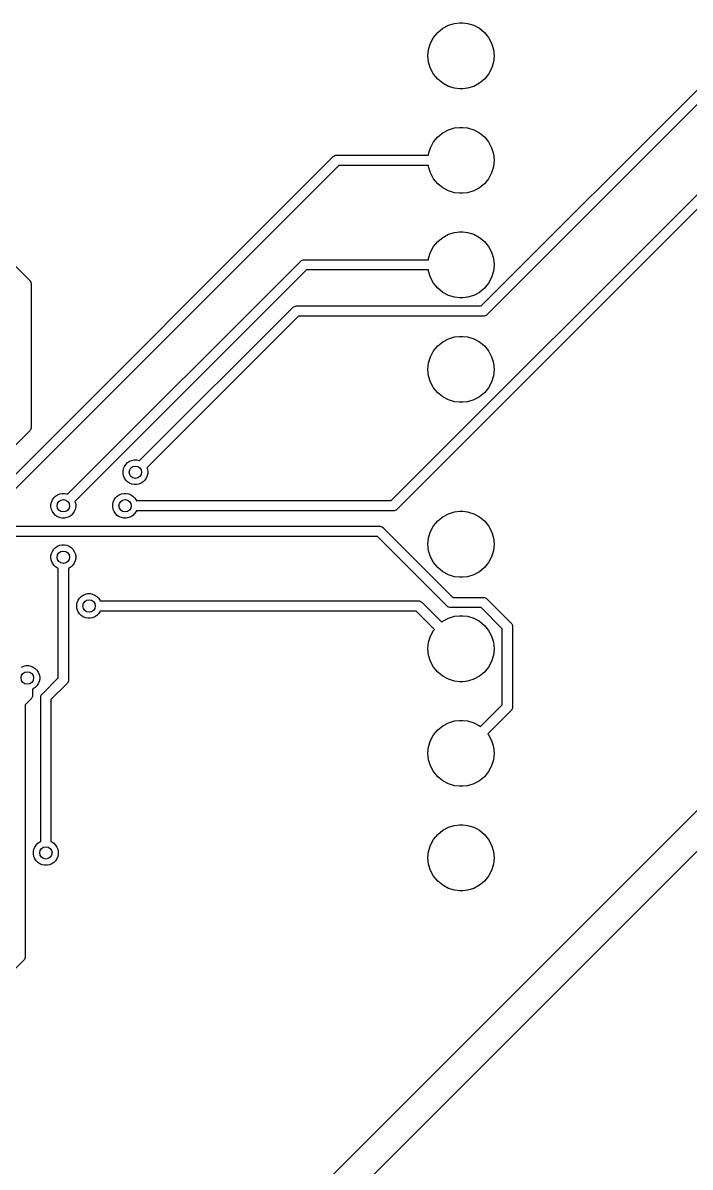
# Model space of a CAD drawing. Extents: x 0.8 to 4.31, y -4.31 to -0.81.
# Drawn here: x 2.924 to 3.562, y -3.135 to -2.041 of the extents above; entities that cross this region are included whole.
import ezdxf

# ---------------------------------------------------------------- set-up
doc = ezdxf.new("R2010")
doc.units = 0
doc.header["$MEASUREMENT"] = 0
doc.layers.add('BLACK', color=7, linetype='CONTINUOUS')

msp = doc.modelspace()

# ---------------------------------------------------------------- linework, layer by layer
at = {"layer": 'BLACK', "linetype": 'CONTINUOUS'}
for p, q in [((3.32072, -2.04967), (3.32551, -2.04573)), ((3.32551, -2.04573), (3.33098, -2.04281)), ((3.33098, -2.04281), (3.33692, -2.04101)), ((3.33692, -2.04101), (3.34155, -2.04055)), ((3.34155, -2.04055), (3.34464, -2.04055)), ((3.34464, -2.04055), (3.34927, -2.04101)), ((3.34927, -2.04101), (3.35521, -2.04281)), ((3.35521, -2.04281), (3.36068, -2.04573)), ((3.36068, -2.04573), (3.36547, -2.04967)), ((3.31386, -2.05994), (3.31678, -2.05446)), ((3.31678, -2.05446), (3.32072, -2.04967)), ((3.36547, -2.04967), (3.36941, -2.05446)), ((3.36941, -2.05446), (3.37233, -2.05994)), ((3.31145, -2.07205), (3.31205, -2.06587)), ((3.31205, -2.06587), (3.31386, -2.05994)), ((3.37233, -2.05994), (3.37413, -2.06587)), ((3.37413, -2.06587), (3.37474, -2.07205)), ((3.31205, -2.07822), (3.31145, -2.07205)), ((3.31386, -2.08416), (3.31205, -2.07822)), ((3.37413, -2.07822), (3.37233, -2.08416)), ((3.37474, -2.07205), (3.37413, -2.07822)), ((3.31678, -2.08963), (3.31386, -2.08416)), ((3.32072, -2.09443), (3.31678, -2.08963)), ((3.36941, -2.08963), (3.36547, -2.09443)), ((3.37233, -2.08416), (3.36941, -2.08963)), ((3.32551, -2.09836), (3.32072, -2.09443)), ((3.33098, -2.10129), (3.32551, -2.09836)), ((3.33692, -2.10309), (3.33098, -2.10129)), ((3.35521, -2.10129), (3.34927, -2.10309)), ((3.36068, -2.09836), (3.35521, -2.10129)), ((3.36547, -2.09443), (3.36068, -2.09836)), ((3.36232, -2.31142), (3.57616, -2.09757)), ((3.34155, -2.10354), (3.33692, -2.10309)), ((3.34464, -2.10354), (3.34155, -2.10354)), ((3.34927, -2.10309), (3.34464, -2.10354)), ((3.5844, -2.10326), (3.36801, -2.31965)), ((3.32551, -2.14573), (3.33098, -2.14281)), ((3.33098, -2.14281), (3.33692, -2.14101)), ((3.33692, -2.14101), (3.34155, -2.14055)), ((3.34155, -2.14055), (3.34464, -2.14055)), ((3.34464, -2.14055), (3.34927, -2.14101)), ((3.34927, -2.14101), (3.35521, -2.14281)), ((3.35521, -2.14281), (3.36068, -2.14573)), ((3.31386, -2.15994), (3.31678, -2.15446)), ((3.31678, -2.15446), (3.32072, -2.14967)), ((3.32072, -2.14967), (3.32551, -2.14573)), ((3.36068, -2.14573), (3.36547, -2.14967)), ((3.36547, -2.14967), (3.36941, -2.15446)), ((3.36941, -2.15446), (3.37233, -2.15994)), ((3.22144, -2.16794), (3.2223, -2.16748)), ((3.2223, -2.16748), (3.22322, -2.1672)), ((3.22322, -2.1672), (3.22395, -2.16713)), ((3.22395, -2.16713), (3.22419, -2.1671)), ((3.22395, -2.16713), (3.22395, -2.16713)), ((3.22419, -2.1671), (3.22443, -2.16713)), ((3.22443, -2.16713), (3.31193, -2.16713)), ((3.31193, -2.16713), (3.31205, -2.16587)), ((3.31205, -2.16587), (3.31386, -2.15994)), ((3.37233, -2.15994), (3.37413, -2.16587)), ((3.37413, -2.16587), (3.37474, -2.17205)), ((2.81243, -2.16893), (2.93009, -2.28659)), ((2.89782, -2.49146), (3.22054, -2.16874)), ((3.22623, -2.17697), (2.90478, -2.49842)), ((3.22054, -2.16874), (3.22069, -2.16855)), ((3.22069, -2.16855), (3.22088, -2.1684)), ((3.22088, -2.1684), (3.22144, -2.16794)), ((3.22088, -2.1684), (3.22088, -2.1684)), ((3.22144, -2.16794), (3.22144, -2.16794)), ((3.22144, -2.16794), (3.22144, -2.16794)), ((3.31193, -2.17697), (3.22623, -2.17697)), ((3.31205, -2.17822), (3.31193, -2.17697)), ((3.31386, -2.18416), (3.31205, -2.17822)), ((3.37413, -2.17822), (3.37233, -2.18416)), ((3.37474, -2.17205), (3.37413, -2.17822)), ((3.27612, -2.49761), (3.59388, -2.17985)), ((3.60211, -2.18554), (3.28181, -2.50584)), ((3.31678, -2.18963), (3.31386, -2.18416)), ((3.37233, -2.18416), (3.36941, -2.18963)), ((3.32072, -2.19443), (3.31678, -2.18963)), ((3.32551, -2.19836), (3.32072, -2.19443)), ((3.33098, -2.20129), (3.32551, -2.19836)), ((3.36068, -2.19836), (3.35521, -2.20129)), ((3.36547, -2.19443), (3.36068, -2.19836)), ((3.36941, -2.18963), (3.36547, -2.19443)), ((3.33692, -2.20309), (3.33098, -2.20129)), ((3.34155, -2.20354), (3.33692, -2.20309)), ((3.34464, -2.20354), (3.34155, -2.20354)), ((3.34927, -2.20309), (3.34464, -2.20354)), ((3.35521, -2.20129), (3.34927, -2.20309)), ((3.32551, -2.24573), (3.33098, -2.24281)), ((3.33098, -2.24281), (3.33692, -2.24101)), ((3.33692, -2.24101), (3.34155, -2.24055)), ((3.34155, -2.24055), (3.34464, -2.24055)), ((3.34464, -2.24055), (3.34927, -2.24101)), ((3.34927, -2.24101), (3.35521, -2.24281)), ((3.35521, -2.24281), (3.36068, -2.24573)), ((3.31386, -2.25994), (3.31678, -2.25446)), ((3.31678, -2.25446), (3.32072, -2.24967)), ((3.32072, -2.24967), (3.32551, -2.24573)), ((3.36068, -2.24573), (3.36547, -2.24967)), ((3.36547, -2.24967), (3.36941, -2.25446)), ((3.36941, -2.25446), (3.37233, -2.25994)), ((3.31193, -2.26713), (3.31205, -2.26587)), ((3.31205, -2.26587), (3.31386, -2.25994)), ((3.37233, -2.25994), (3.37413, -2.26587)), ((3.37413, -2.26587), (3.37474, -2.27205)), ((2.96672, -2.49146), (3.18944, -2.26874)), ((3.19513, -2.27697), (2.97368, -2.49842)), ((3.18944, -2.26874), (3.18959, -2.26855)), ((3.18959, -2.26855), (3.18978, -2.2684)), ((3.18978, -2.2684), (3.19034, -2.26794)), ((3.19034, -2.26794), (3.19119, -2.26748)), ((3.19119, -2.26748), (3.19212, -2.2672)), ((3.19212, -2.2672), (3.19285, -2.26713)), ((3.19285, -2.26713), (3.19309, -2.2671)), ((3.19285, -2.26713), (3.19285, -2.26713)), ((3.19309, -2.2671), (3.19333, -2.26713)), ((3.19333, -2.26713), (3.31193, -2.26713)), ((3.31193, -2.27697), (3.19513, -2.27697)), ((3.31205, -2.27822), (3.31193, -2.27697)), ((3.37474, -2.27205), (3.37413, -2.27822)), ((2.93009, -2.28659), (2.93028, -2.28674)), ((2.93028, -2.28674), (2.93043, -2.28693)), ((2.93043, -2.28693), (2.93089, -2.28749)), ((2.93089, -2.28749), (2.93133, -2.2883)), ((3.31386, -2.28416), (3.31205, -2.27822)), ((3.31678, -2.28963), (3.31386, -2.28416)), ((3.37233, -2.28416), (3.36941, -2.28963)), ((3.37413, -2.27822), (3.37233, -2.28416)), ((2.93133, -2.2883), (2.93135, -2.28835)), ((2.93135, -2.28835), (2.93163, -2.28927)), ((2.93163, -2.28927), (2.9317, -2.29)), ((2.9317, -2.29), (2.9317, -2.29)), ((2.9317, -2.29), (2.93173, -2.29024)), ((2.93173, -2.29024), (2.9317, -2.29048)), ((2.9317, -2.29048), (2.9317, -2.42731)), ((3.32072, -2.29443), (3.31678, -2.28963)), ((3.32551, -2.29836), (3.32072, -2.29443)), ((3.33098, -2.30129), (3.32551, -2.29836)), ((3.36068, -2.29836), (3.35521, -2.30129)), ((3.36547, -2.29443), (3.36068, -2.29836)), ((3.36941, -2.28963), (3.36547, -2.29443)), ((3.33692, -2.30309), (3.33098, -2.30129)), ((3.34155, -2.30354), (3.33692, -2.30309)), ((3.34464, -2.30354), (3.34155, -2.30354)), ((3.34927, -2.30309), (3.34464, -2.30354)), ((3.35521, -2.30129), (3.34927, -2.30309)), ((3.03561, -2.45939), (3.18198, -2.31303)), ((3.18198, -2.31303), (3.18213, -2.31284)), ((3.18213, -2.31284), (3.18258, -2.31247)), ((3.18258, -2.31247), (3.18288, -2.31223)), ((3.18288, -2.31223), (3.18374, -2.31177)), ((3.18374, -2.31177), (3.18467, -2.31149)), ((3.18467, -2.31149), (3.18539, -2.31142)), ((3.18539, -2.31142), (3.18563, -2.31139)), ((3.18539, -2.31142), (3.18539, -2.31142)), ((3.18563, -2.31139), (3.18587, -2.31142)), ((3.18587, -2.31142), (3.36232, -2.31142)), ((3.3671, -2.32045), (3.36625, -2.32091)), ((3.36785, -2.31984), (3.3671, -2.32045)), ((3.36801, -2.31965), (3.36785, -2.31984)), ((3.18767, -2.32126), (3.04257, -2.46635)), ((3.36411, -2.32126), (3.18767, -2.32126)), ((3.36435, -2.32128), (3.36411, -2.32126)), ((3.3646, -2.32126), (3.36435, -2.32128)), ((3.36532, -2.32119), (3.3646, -2.32126)), ((3.3646, -2.32126), (3.3646, -2.32126)), ((3.36625, -2.32091), (3.36532, -2.32119)), ((3.33098, -2.34281), (3.33692, -2.34101)), ((3.33692, -2.34101), (3.34155, -2.34055)), ((3.34155, -2.34055), (3.34464, -2.34055)), ((3.34464, -2.34055), (3.34927, -2.34101)), ((3.34927, -2.34101), (3.35521, -2.34281)), ((3.31678, -2.35446), (3.32072, -2.34967)), ((3.32072, -2.34967), (3.32551, -2.34573)), ((3.32551, -2.34573), (3.33098, -2.34281)), ((3.35521, -2.34281), (3.36068, -2.34573)), ((3.36068, -2.34573), (3.36547, -2.34967)), ((3.36547, -2.34967), (3.36941, -2.35446)), ((3.31205, -2.36587), (3.31386, -2.35994)), ((3.31386, -2.35994), (3.31678, -2.35446)), ((3.36941, -2.35446), (3.37233, -2.35994)), ((3.37233, -2.35994), (3.37413, -2.36587)), ((3.31145, -2.37205), (3.31205, -2.36587)), ((3.31205, -2.37822), (3.31145, -2.37205)), ((3.37413, -2.36587), (3.37474, -2.37205)), ((3.37474, -2.37205), (3.37413, -2.37822)), ((3.31386, -2.38416), (3.31205, -2.37822)), ((3.31678, -2.38963), (3.31386, -2.38416)), ((3.37233, -2.38416), (3.36941, -2.38963)), ((3.37413, -2.37822), (3.37233, -2.38416)), ((3.32072, -2.39443), (3.31678, -2.38963)), ((3.32551, -2.39836), (3.32072, -2.39443)), ((3.36547, -2.39443), (3.36068, -2.39836)), ((3.36941, -2.38963), (3.36547, -2.39443)), ((3.33098, -2.40129), (3.32551, -2.39836)), ((3.33692, -2.40309), (3.33098, -2.40129)), ((3.34155, -2.40354), (3.33692, -2.40309)), ((3.34464, -2.40354), (3.34155, -2.40354)), ((3.34927, -2.40309), (3.34464, -2.40354)), ((3.35521, -2.40129), (3.34927, -2.40309)), ((3.36068, -2.39836), (3.35521, -2.40129)), ((2.93089, -2.4303), (2.93051, -2.43076)), ((2.93135, -2.42944), (2.93089, -2.4303)), ((2.93148, -2.429), (2.93135, -2.42944)), ((2.93163, -2.42852), (2.93148, -2.429)), ((2.9317, -2.42779), (2.93163, -2.42852)), ((2.9317, -2.42731), (2.93173, -2.42755)), ((2.93173, -2.42755), (2.9317, -2.42779)), ((2.9317, -2.42779), (2.9317, -2.42779)), ((2.93009, -2.4312), (2.86541, -2.49588)), ((2.93028, -2.43105), (2.93009, -2.4312)), ((2.93051, -2.43076), (2.93028, -2.43105)), ((3.02103, -2.46488), (3.02232, -2.46294)), ((3.02232, -2.46294), (3.02397, -2.4613)), ((3.02397, -2.4613), (3.0259, -2.46001)), ((3.0259, -2.46001), (3.02805, -2.45912)), ((3.02805, -2.45912), (3.03033, -2.45866)), ((3.03033, -2.45866), (3.03266, -2.45866)), ((3.03266, -2.45866), (3.03494, -2.45912)), ((3.03494, -2.45912), (3.03561, -2.45939)), ((3.01969, -2.46931), (3.02014, -2.46703)), ((3.01969, -2.47164), (3.01969, -2.46931)), ((3.02014, -2.47392), (3.01969, -2.47164)), ((3.02014, -2.46703), (3.02103, -2.46488)), ((3.02103, -2.47607), (3.02014, -2.47392)), ((3.04285, -2.47392), (3.04196, -2.47607)), ((3.04257, -2.46635), (3.04285, -2.46703)), ((3.04285, -2.46703), (3.04331, -2.46931)), ((3.04331, -2.47164), (3.04285, -2.47392)), ((3.04331, -2.46931), (3.04331, -2.47164)), ((3.02232, -2.478), (3.02103, -2.47607)), ((3.02397, -2.47965), (3.02232, -2.478)), ((3.0259, -2.48094), (3.02397, -2.47965)), ((3.02805, -2.48183), (3.0259, -2.48094)), ((3.03033, -2.48228), (3.02805, -2.48183)), ((3.03266, -2.48228), (3.03033, -2.48228)), ((3.03494, -2.48183), (3.03266, -2.48228)), ((3.03709, -2.48094), (3.03494, -2.48183)), ((3.03903, -2.47965), (3.03709, -2.48094)), ((3.04067, -2.478), (3.03903, -2.47965)), ((3.04196, -2.47607), (3.04067, -2.478)), ((2.95213, -2.49694), (2.95342, -2.49501)), ((2.95342, -2.49501), (2.95507, -2.49336)), ((2.95507, -2.49336), (2.957, -2.49207)), ((2.957, -2.49207), (2.95915, -2.49118)), ((2.95915, -2.49118), (2.96144, -2.49072)), ((2.96144, -2.49072), (2.96376, -2.49072)), ((2.96376, -2.49072), (2.96604, -2.49118)), ((2.96604, -2.49118), (2.96672, -2.49146)), ((3.01119, -2.49694), (3.01248, -2.49501)), ((3.01248, -2.49501), (3.01412, -2.49336)), ((3.01412, -2.49336), (3.01606, -2.49207)), ((3.01606, -2.49207), (3.01821, -2.49118)), ((3.01821, -2.49118), (3.02049, -2.49072)), ((3.02049, -2.49072), (3.02282, -2.49072)), ((3.02282, -2.49072), (3.0251, -2.49118)), ((3.0251, -2.49118), (3.02725, -2.49207)), ((3.02725, -2.49207), (3.02918, -2.49336)), ((3.02918, -2.49336), (3.03083, -2.49501)), ((3.03083, -2.49501), (3.03212, -2.49694)), ((2.95079, -2.50137), (2.95124, -2.49909)), ((2.95079, -2.5037), (2.95079, -2.50137)), ((2.95124, -2.50598), (2.95079, -2.5037)), ((2.95124, -2.49909), (2.95213, -2.49694)), ((2.95213, -2.50813), (2.95124, -2.50598)), ((2.97396, -2.50598), (2.97307, -2.50813)), ((2.97368, -2.49842), (2.97396, -2.49909)), ((2.97396, -2.49909), (2.97441, -2.50137)), ((2.97441, -2.5037), (2.97396, -2.50598)), ((2.97441, -2.50137), (2.97441, -2.5037)), ((3.00984, -2.50137), (3.0103, -2.49909)), ((3.00984, -2.5037), (3.00984, -2.50137)), ((3.0103, -2.50598), (3.00984, -2.5037)), ((3.0103, -2.49909), (3.01119, -2.49694)), ((3.01119, -2.50813), (3.0103, -2.50598)), ((3.03212, -2.49694), (3.0324, -2.49761)), ((3.0324, -2.49761), (3.27612, -2.49761)), ((3.2809, -2.50665), (3.28005, -2.5071)), ((3.28165, -2.50603), (3.2809, -2.50665)), ((3.28181, -2.50584), (3.28165, -2.50603)), ((2.95342, -2.51006), (2.95213, -2.50813)), ((2.95507, -2.51171), (2.95342, -2.51006)), ((2.957, -2.513), (2.95507, -2.51171)), ((2.95915, -2.51389), (2.957, -2.513)), ((2.96144, -2.51435), (2.95915, -2.51389)), ((2.96376, -2.51435), (2.96144, -2.51435)), ((2.96604, -2.51389), (2.96376, -2.51435)), ((2.96819, -2.513), (2.96604, -2.51389)), ((2.97013, -2.51171), (2.96819, -2.513)), ((2.97177, -2.51006), (2.97013, -2.51171)), ((2.97307, -2.50813), (2.97177, -2.51006)), ((3.01248, -2.51006), (3.01119, -2.50813)), ((3.01412, -2.51171), (3.01248, -2.51006)), ((3.01606, -2.513), (3.01412, -2.51171)), ((3.01821, -2.51389), (3.01606, -2.513)), ((3.02049, -2.51435), (3.01821, -2.51389)), ((3.02282, -2.51435), (3.02049, -2.51435)), ((3.0251, -2.51389), (3.02282, -2.51435)), ((3.02725, -2.513), (3.0251, -2.51389)), ((3.02918, -2.51171), (3.02725, -2.513)), ((3.03083, -2.51006), (3.02918, -2.51171)), ((3.03212, -2.50813), (3.03083, -2.51006)), ((3.0324, -2.50746), (3.03212, -2.50813)), ((3.27792, -2.50746), (3.0324, -2.50746)), ((3.27816, -2.50748), (3.27792, -2.50746)), ((3.2784, -2.50746), (3.27816, -2.50748)), ((3.27912, -2.50739), (3.2784, -2.50746)), ((3.2784, -2.50746), (3.2784, -2.50746)), ((3.28005, -2.5071), (3.27912, -2.50739)), ((3.31678, -2.52179), (3.32072, -2.51699)), ((3.32072, -2.51699), (3.32551, -2.51306)), ((3.32551, -2.51306), (3.33098, -2.51013)), ((3.33098, -2.51013), (3.33692, -2.50833)), ((3.33692, -2.50833), (3.34155, -2.50787)), ((3.34155, -2.50787), (3.34464, -2.50787)), ((3.34464, -2.50787), (3.34927, -2.50833)), ((3.34927, -2.50833), (3.35521, -2.51013)), ((3.35521, -2.51013), (3.36068, -2.51306)), ((3.36068, -2.51306), (3.36547, -2.51699)), ((3.36547, -2.51699), (3.36941, -2.52179)), ((2.81119, -2.52222), (3.26507, -2.52222)), ((3.26507, -2.52222), (3.26531, -2.5222)), ((3.26531, -2.5222), (3.26556, -2.52222)), ((3.26556, -2.52222), (3.26556, -2.52222)), ((3.26556, -2.52222), (3.26628, -2.52229)), ((3.26628, -2.52229), (3.26721, -2.52257)), ((3.26721, -2.52257), (3.26806, -2.52303)), ((3.26806, -2.52303), (3.26881, -2.52365)), ((3.26881, -2.52365), (3.26897, -2.52383)), ((3.26897, -2.52383), (3.33529, -2.59016)), ((3.31205, -2.5332), (3.31386, -2.52726)), ((3.31386, -2.52726), (3.31678, -2.52179)), ((3.36941, -2.52179), (3.37233, -2.52726)), ((3.37233, -2.52726), (3.37413, -2.5332)), ((3.26328, -2.53206), (2.81119, -2.53206)), ((3.3296, -2.59839), (3.26328, -2.53206)), ((3.31145, -2.53937), (3.31205, -2.5332)), ((3.31205, -2.54554), (3.31145, -2.53937)), ((3.37413, -2.5332), (3.37474, -2.53937)), ((3.37474, -2.53937), (3.37413, -2.54554)), ((2.95079, -2.55058), (2.95124, -2.5483)), ((2.95079, -2.55291), (2.95079, -2.55058)), ((2.95124, -2.5483), (2.95213, -2.54615)), ((2.95213, -2.54615), (2.95342, -2.54422)), ((2.95342, -2.54422), (2.95507, -2.54257)), ((2.95507, -2.54257), (2.957, -2.54128)), ((2.957, -2.54128), (2.95915, -2.54039)), ((2.95915, -2.54039), (2.96144, -2.53994)), ((2.96144, -2.53994), (2.96376, -2.53994)), ((2.96376, -2.53994), (2.96604, -2.54039)), ((2.96604, -2.54039), (2.96819, -2.54128)), ((2.96819, -2.54128), (2.97013, -2.54257)), ((2.97013, -2.54257), (2.97177, -2.54422)), ((2.97177, -2.54422), (2.97307, -2.54615)), ((2.97307, -2.54615), (2.97396, -2.5483)), ((2.97396, -2.5483), (2.97441, -2.55058)), ((2.97441, -2.55058), (2.97441, -2.55291)), ((3.31386, -2.55148), (3.31205, -2.54554)), ((3.37413, -2.54554), (3.37233, -2.55148)), ((2.95124, -2.55519), (2.95079, -2.55291)), ((2.95213, -2.55734), (2.95124, -2.55519)), ((2.95342, -2.55928), (2.95213, -2.55734)), ((2.95507, -2.56092), (2.95342, -2.55928)), ((2.957, -2.56221), (2.95507, -2.56092)), ((2.97013, -2.56092), (2.96819, -2.56221)), ((2.97177, -2.55928), (2.97013, -2.56092)), ((2.97307, -2.55734), (2.97177, -2.55928)), ((2.97396, -2.55519), (2.97307, -2.55734)), ((2.97441, -2.55291), (2.97396, -2.55519)), ((3.31678, -2.55695), (3.31386, -2.55148)), ((3.32072, -2.56175), (3.31678, -2.55695)), ((3.36941, -2.55695), (3.36547, -2.56175)), ((3.37233, -2.55148), (3.36941, -2.55695)), ((2.95768, -2.56249), (2.957, -2.56221)), ((2.95768, -2.66725), (2.95768, -2.56249)), ((2.96819, -2.56221), (2.96752, -2.56249)), ((2.96752, -2.56249), (2.96752, -2.66905)), ((3.32551, -2.56568), (3.32072, -2.56175)), ((3.33098, -2.56861), (3.32551, -2.56568)), ((3.33692, -2.57041), (3.33098, -2.56861)), ((3.34155, -2.57087), (3.33692, -2.57041)), ((3.34464, -2.57087), (3.34155, -2.57087)), ((3.34927, -2.57041), (3.34464, -2.57087)), ((3.35521, -2.56861), (3.34927, -2.57041)), ((3.36068, -2.56568), (3.35521, -2.56861)), ((3.36547, -2.56175), (3.36068, -2.56568)), ((2.97585, -2.59498), (2.97674, -2.59283)), ((2.97674, -2.59283), (2.97803, -2.5909)), ((2.97803, -2.5909), (2.97968, -2.58925)), ((2.97968, -2.58925), (2.98161, -2.58796)), ((2.98161, -2.58796), (2.98376, -2.58707)), ((2.98376, -2.58707), (2.98604, -2.58661)), ((2.98604, -2.58661), (2.98837, -2.58661)), ((2.98837, -2.58661), (2.99065, -2.58707)), ((2.99065, -2.58707), (2.9928, -2.58796)), ((2.9928, -2.58796), (2.99473, -2.58925)), ((2.99473, -2.58925), (2.99638, -2.5909)), ((2.99638, -2.5909), (2.99767, -2.59283)), ((2.99767, -2.59283), (2.99795, -2.5935)), ((2.99795, -2.5935), (3.30191, -2.5935)), ((3.30191, -2.5935), (3.30215, -2.59348)), ((3.30215, -2.59348), (3.30239, -2.5935)), ((3.30239, -2.5935), (3.30239, -2.5935)), ((3.30239, -2.5935), (3.30311, -2.59358)), ((3.30311, -2.59358), (3.30404, -2.59386)), ((3.30404, -2.59386), (3.3049, -2.59431)), ((3.3049, -2.59431), (3.30565, -2.59493)), ((3.33529, -2.59016), (3.36411, -2.59016)), ((3.36411, -2.59016), (3.36435, -2.59013)), ((3.36435, -2.59013), (3.3646, -2.59016)), ((3.3646, -2.59016), (3.3646, -2.59016)), ((3.3646, -2.59016), (3.36532, -2.59023)), ((3.36532, -2.59023), (3.36625, -2.59051)), ((3.36625, -2.59051), (3.3671, -2.59097)), ((3.3671, -2.59097), (3.36785, -2.59158)), ((3.36785, -2.59158), (3.36801, -2.59177)), ((3.36801, -2.59177), (3.39069, -2.61446)), ((2.97539, -2.59726), (2.97585, -2.59498)), ((2.97539, -2.59959), (2.97539, -2.59726)), ((2.97585, -2.60187), (2.97539, -2.59959)), ((2.97674, -2.60402), (2.97585, -2.60187)), ((2.97803, -2.60595), (2.97674, -2.60402)), ((2.99767, -2.60402), (2.99638, -2.60595)), ((2.99795, -2.60335), (2.99767, -2.60402)), ((3.30011, -2.60335), (2.99795, -2.60335)), ((3.31758, -2.62081), (3.30011, -2.60335)), ((3.30565, -2.59493), (3.3058, -2.59512)), ((3.3058, -2.59512), (3.32454, -2.61385)), ((3.32976, -2.59858), (3.3296, -2.59839)), ((3.32994, -2.59873), (3.32976, -2.59858)), ((3.3305, -2.59919), (3.32994, -2.59873)), ((3.32994, -2.59873), (3.32994, -2.59873)), ((3.33136, -2.59965), (3.3305, -2.59919)), ((3.33229, -2.59993), (3.33136, -2.59965)), ((3.33301, -2.6), (3.33229, -2.59993)), ((3.33325, -2.60002), (3.33301, -2.6)), ((3.33301, -2.6), (3.33301, -2.6)), ((3.33349, -2.6), (3.33325, -2.60002)), ((3.36232, -2.6), (3.33349, -2.6)), ((3.38246, -2.62015), (3.36232, -2.6)), ((2.97968, -2.6076), (2.97803, -2.60595)), ((2.98161, -2.60889), (2.97968, -2.6076)), ((2.98376, -2.60978), (2.98161, -2.60889)), ((2.98604, -2.61024), (2.98376, -2.60978)), ((2.98837, -2.61024), (2.98604, -2.61024)), ((2.99065, -2.60978), (2.98837, -2.61024)), ((2.9928, -2.60889), (2.99065, -2.60978)), ((2.99473, -2.6076), (2.9928, -2.60889)), ((2.99638, -2.60595), (2.99473, -2.6076)), ((3.32454, -2.61385), (3.32551, -2.61306)), ((3.32551, -2.61306), (3.33098, -2.61013)), ((3.33098, -2.61013), (3.33692, -2.60833)), ((3.33692, -2.60833), (3.34155, -2.60787)), ((3.34155, -2.60787), (3.34464, -2.60787)), ((3.34464, -2.60787), (3.34927, -2.60833)), ((3.34927, -2.60833), (3.35521, -2.61013)), ((3.35521, -2.61013), (3.36068, -2.61306)), ((3.36068, -2.61306), (3.36547, -2.61699)), ((3.39069, -2.61446), (3.39088, -2.61461)), ((3.39088, -2.61461), (3.39104, -2.6148)), ((3.39104, -2.6148), (3.3915, -2.61536)), ((3.3915, -2.61536), (3.39195, -2.61622)), ((3.39195, -2.61622), (3.39224, -2.61715)), ((3.31205, -2.6332), (3.31386, -2.62726)), ((3.31386, -2.62726), (3.31678, -2.62179)), ((3.31678, -2.62179), (3.31758, -2.62081)), ((3.36547, -2.61699), (3.36941, -2.62179)), ((3.36941, -2.62179), (3.37233, -2.62726)), ((3.37233, -2.62726), (3.37413, -2.6332)), ((3.38246, -2.69304), (3.38246, -2.62015)), ((3.39224, -2.61715), (3.39231, -2.61787)), ((3.39231, -2.61787), (3.39231, -2.61787)), ((3.39231, -2.61787), (3.39233, -2.61811)), ((3.39233, -2.61811), (3.39231, -2.61835)), ((3.39231, -2.61835), (3.39231, -2.69484)), ((3.31145, -2.63937), (3.31205, -2.6332)), ((3.37413, -2.6332), (3.37474, -2.63937)), ((3.31205, -2.64554), (3.31145, -2.63937)), ((3.31386, -2.65148), (3.31205, -2.64554)), ((3.37413, -2.64554), (3.37233, -2.65148)), ((3.37474, -2.63937), (3.37413, -2.64554)), ((2.92256, -2.65686), (2.9247, -2.65597)), ((2.9247, -2.65597), (2.92699, -2.65551)), ((2.92699, -2.65551), (2.92931, -2.65551)), ((2.92931, -2.65551), (2.93159, -2.65597)), ((2.93159, -2.65597), (2.93374, -2.65686)), ((2.93374, -2.65686), (2.93568, -2.65815)), ((2.93568, -2.65815), (2.93732, -2.65979)), ((2.93732, -2.65979), (2.93862, -2.66173)), ((3.31678, -2.65695), (3.31386, -2.65148)), ((3.32072, -2.66175), (3.31678, -2.65695)), ((3.36941, -2.65695), (3.36547, -2.66175)), ((3.37233, -2.65148), (3.36941, -2.65695)), ((2.93862, -2.66173), (2.93951, -2.66388)), ((2.93951, -2.67077), (2.93862, -2.67292)), ((2.93951, -2.66388), (2.93996, -2.66616)), ((2.93996, -2.66849), (2.93951, -2.67077)), ((2.93996, -2.66616), (2.93996, -2.66849)), ((2.94256, -2.68237), (2.95768, -2.66725)), ((2.96717, -2.67118), (2.96671, -2.67204)), ((2.96729, -2.67077), (2.96717, -2.67118)), ((2.96745, -2.67026), (2.96729, -2.67077)), ((2.96752, -2.66953), (2.96745, -2.67026)), ((2.96752, -2.66905), (2.96754, -2.66929)), ((2.96754, -2.66929), (2.96752, -2.66953)), ((2.96752, -2.66953), (2.96752, -2.66953)), ((3.32551, -2.66568), (3.32072, -2.66175)), ((3.33098, -2.66861), (3.32551, -2.66568)), ((3.33692, -2.67041), (3.33098, -2.66861)), ((3.34155, -2.67087), (3.33692, -2.67041)), ((3.34464, -2.67087), (3.34155, -2.67087)), ((3.34927, -2.67041), (3.34464, -2.67087)), ((3.35521, -2.66861), (3.34927, -2.67041)), ((3.36068, -2.66568), (3.35521, -2.66861)), ((3.36547, -2.66175), (3.36068, -2.66568)), ((2.93374, -2.67779), (2.93307, -2.67807)), ((2.93307, -2.67807), (2.93307, -2.68379)), ((2.93568, -2.6765), (2.93374, -2.67779)), ((2.93732, -2.67485), (2.93568, -2.6765)), ((2.93862, -2.67292), (2.93732, -2.67485)), ((2.96591, -2.67294), (2.95079, -2.68806)), ((2.9661, -2.67279), (2.96591, -2.67294)), ((2.96625, -2.6726), (2.9661, -2.67279)), ((2.96671, -2.67204), (2.96625, -2.6726)), ((2.92631, -2.69282), (2.92618, -2.69298)), ((2.92618, -2.69298), (2.92618, -2.93367)), ((2.93146, -2.68768), (2.92631, -2.69282)), ((2.93165, -2.68752), (2.93146, -2.68768)), ((2.9318, -2.68734), (2.93165, -2.68752)), ((2.93226, -2.68677), (2.9318, -2.68734)), ((2.9318, -2.68734), (2.9318, -2.68734)), ((2.93227, -2.68676), (2.93226, -2.68677)), ((2.93272, -2.68592), (2.93227, -2.68676)), ((2.933, -2.68499), (2.93272, -2.68592)), ((2.93307, -2.68427), (2.933, -2.68499)), ((2.93307, -2.68379), (2.93309, -2.68403)), ((2.93309, -2.68403), (2.93307, -2.68427)), ((2.93307, -2.68427), (2.93307, -2.68427)), ((2.94092, -2.68602), (2.94102, -2.68506)), ((2.94095, -2.68626), (2.94092, -2.68602)), ((2.94095, -2.8239), (2.94095, -2.68626)), ((2.94102, -2.68506), (2.9413, -2.68413)), ((2.9413, -2.68413), (2.94175, -2.68328)), ((2.94175, -2.68328), (2.94222, -2.68271)), ((2.94222, -2.68271), (2.94237, -2.68253)), ((2.94222, -2.68271), (2.94222, -2.68271)), ((2.94237, -2.68253), (2.94256, -2.68237)), ((2.95079, -2.68806), (2.95079, -2.8239)), ((3.37128, -2.70422), (3.38246, -2.69304)), ((3.3907, -2.69873), (3.37824, -2.71118)), ((3.39088, -2.69858), (3.3907, -2.69873)), ((3.39104, -2.69839), (3.39088, -2.69858)), ((3.3915, -2.69783), (3.39104, -2.69839)), ((3.39104, -2.69839), (3.39104, -2.69839)), ((3.39154, -2.69774), (3.3915, -2.69783)), ((3.39195, -2.69697), (3.39154, -2.69774)), ((3.39224, -2.69604), (3.39195, -2.69697)), ((3.39231, -2.69532), (3.39224, -2.69604)), ((3.39231, -2.69484), (3.39233, -2.69508)), ((3.39233, -2.69508), (3.39231, -2.69532)), ((3.39231, -2.69532), (3.39231, -2.69532)), ((3.32072, -2.71699), (3.32551, -2.71306)), ((3.32551, -2.71306), (3.33098, -2.71013)), ((3.33098, -2.71013), (3.33692, -2.70833)), ((3.33692, -2.70833), (3.34155, -2.70787)), ((3.34155, -2.70787), (3.34464, -2.70787)), ((3.34464, -2.70787), (3.34927, -2.70833)), ((3.34927, -2.70833), (3.35521, -2.71013)), ((3.35521, -2.71013), (3.36068, -2.71306)), ((3.36068, -2.71306), (3.36165, -2.71385)), ((3.36165, -2.71385), (3.37128, -2.70422)), ((3.37824, -2.71118), (3.36861, -2.72081)), ((3.37128, -2.70422), (3.37128, -2.70422)), ((3.37824, -2.71118), (3.37824, -2.71118)), ((3.31386, -2.72726), (3.31678, -2.72179)), ((3.31678, -2.72179), (3.32072, -2.71699)), ((3.36861, -2.72081), (3.36941, -2.72179)), ((3.36941, -2.72179), (3.37233, -2.72726)), ((3.31145, -2.73937), (3.31205, -2.7332)), ((3.31205, -2.7332), (3.31386, -2.72726)), ((3.37233, -2.72726), (3.37413, -2.7332)), ((3.37413, -2.7332), (3.37474, -2.73937)), ((3.31205, -2.74554), (3.31145, -2.73937)), ((3.31386, -2.75148), (3.31205, -2.74554)), ((3.37413, -2.74554), (3.37233, -2.75148)), ((3.37474, -2.73937), (3.37413, -2.74554)), ((3.31678, -2.75695), (3.31386, -2.75148)), ((3.32072, -2.76175), (3.31678, -2.75695)), ((3.36941, -2.75695), (3.36547, -2.76175)), ((3.37233, -2.75148), (3.36941, -2.75695)), ((2.97892, -3.38405), (3.60233, -2.76064)), ((3.32551, -2.76568), (3.32072, -2.76175)), ((3.33098, -2.76861), (3.32551, -2.76568)), ((3.33692, -2.77041), (3.33098, -2.76861)), ((3.35521, -2.76861), (3.34927, -2.77041)), ((3.36068, -2.76568), (3.35521, -2.76861)), ((3.36547, -2.76175), (3.36068, -2.76568)), ((3.62182, -2.78013), (3.00197, -3.39998)), ((3.34155, -2.77087), (3.33692, -2.77041)), ((3.34464, -2.77087), (3.34155, -2.77087)), ((3.34927, -2.77041), (3.34464, -2.77087)), ((3.32072, -2.81699), (3.32551, -2.81306)), ((3.32551, -2.81306), (3.33098, -2.81013)), ((3.33098, -2.81013), (3.33692, -2.80833)), ((3.33692, -2.80833), (3.34155, -2.80787)), ((3.34155, -2.80787), (3.34464, -2.80787)), ((3.34464, -2.80787), (3.34927, -2.80833)), ((3.34927, -2.80833), (3.35521, -2.81013)), ((3.35521, -2.81013), (3.36068, -2.81306)), ((3.36068, -2.81306), (3.36547, -2.81699)), ((2.93834, -2.82547), (2.94027, -2.82418)), ((2.94027, -2.82418), (2.94095, -2.8239)), ((2.95079, -2.8239), (2.95146, -2.82418)), ((2.95146, -2.82418), (2.9534, -2.82547)), ((3.31386, -2.82726), (3.31678, -2.82179)), ((3.31678, -2.82179), (3.32072, -2.81699)), ((3.36547, -2.81699), (3.36941, -2.82179)), ((3.36941, -2.82179), (3.37233, -2.82726)), ((2.93406, -2.83348), (2.93451, -2.8312)), ((2.93406, -2.83581), (2.93406, -2.83348)), ((2.93451, -2.8312), (2.9354, -2.82905)), ((2.9354, -2.82905), (2.93669, -2.82712)), ((2.93669, -2.82712), (2.93834, -2.82547)), ((2.9534, -2.82547), (2.95504, -2.82712)), ((2.95504, -2.82712), (2.95633, -2.82905)), ((2.95633, -2.82905), (2.95722, -2.8312)), ((2.95722, -2.8312), (2.95768, -2.83348)), ((2.95768, -2.83348), (2.95768, -2.83581)), ((3.31145, -2.83937), (3.31205, -2.8332)), ((3.31205, -2.8332), (3.31386, -2.82726)), ((3.37233, -2.82726), (3.37413, -2.8332)), ((3.37413, -2.8332), (3.37474, -2.83937)), ((2.93451, -2.83809), (2.93406, -2.83581)), ((2.9354, -2.84024), (2.93451, -2.83809)), ((2.93669, -2.84217), (2.9354, -2.84024)), ((2.93834, -2.84382), (2.93669, -2.84217)), ((2.94027, -2.84511), (2.93834, -2.84382)), ((2.94242, -2.846), (2.94027, -2.84511)), ((2.9447, -2.84646), (2.94242, -2.846)), ((2.94931, -2.846), (2.94703, -2.84646)), ((2.95146, -2.84511), (2.94931, -2.846)), ((2.9534, -2.84382), (2.95146, -2.84511)), ((2.95504, -2.84217), (2.9534, -2.84382)), ((2.95633, -2.84024), (2.95504, -2.84217)), ((2.95722, -2.83809), (2.95633, -2.84024)), ((2.95768, -2.83581), (2.95722, -2.83809)), ((3.31205, -2.84554), (3.31145, -2.83937)), ((3.31386, -2.85148), (3.31205, -2.84554)), ((3.37413, -2.84554), (3.37233, -2.85148)), ((3.37474, -2.83937), (3.37413, -2.84554)), ((2.94703, -2.84646), (2.9447, -2.84646)), ((3.31678, -2.85695), (3.31386, -2.85148)), ((3.32072, -2.86175), (3.31678, -2.85695)), ((3.36941, -2.85695), (3.36547, -2.86175)), ((3.37233, -2.85148), (3.36941, -2.85695)), ((3.32551, -2.86568), (3.32072, -2.86175)), ((3.33098, -2.86861), (3.32551, -2.86568)), ((3.36068, -2.86568), (3.35521, -2.86861)), ((3.36547, -2.86175), (3.36068, -2.86568)), ((3.33692, -2.87041), (3.33098, -2.86861)), ((3.34155, -2.87087), (3.33692, -2.87041)), ((3.34464, -2.87087), (3.34155, -2.87087)), ((3.34927, -2.87041), (3.34464, -2.87087)), ((3.35521, -2.86861), (3.34927, -2.87041)), ((2.92618, -2.93367), (2.92621, -2.93391)), ((2.92621, -2.93391), (2.92618, -2.93415)), ((2.92457, -2.93756), (2.72748, -3.13465)), ((2.92476, -2.9374), (2.92457, -2.93756)), ((2.92491, -2.93722), (2.92476, -2.9374)), ((2.92537, -2.93665), (2.92491, -2.93722)), ((2.92491, -2.93722), (2.92491, -2.93722)), ((2.92542, -2.93657), (2.92537, -2.93665)), ((2.92583, -2.9358), (2.92542, -2.93657)), ((2.92611, -2.93487), (2.92583, -2.9358)), ((2.92618, -2.93415), (2.92611, -2.93487)), ((2.92618, -2.93415), (2.92618, -2.93415))]:
    msp.add_line(p, q, dxfattribs=at)
at = {"layer": 'BLACK'}
for centre in [(3.0315, -2.47047), (2.9626, -2.50254), (3.02165, -2.50254), (2.9626, -2.55175), (2.9872, -2.59843), (2.92815, -2.66732), (2.94587, -2.83465)]:
    msp.add_circle(centre, 0.005906, dxfattribs=at)

doc.saveas('drawing.dxf')
